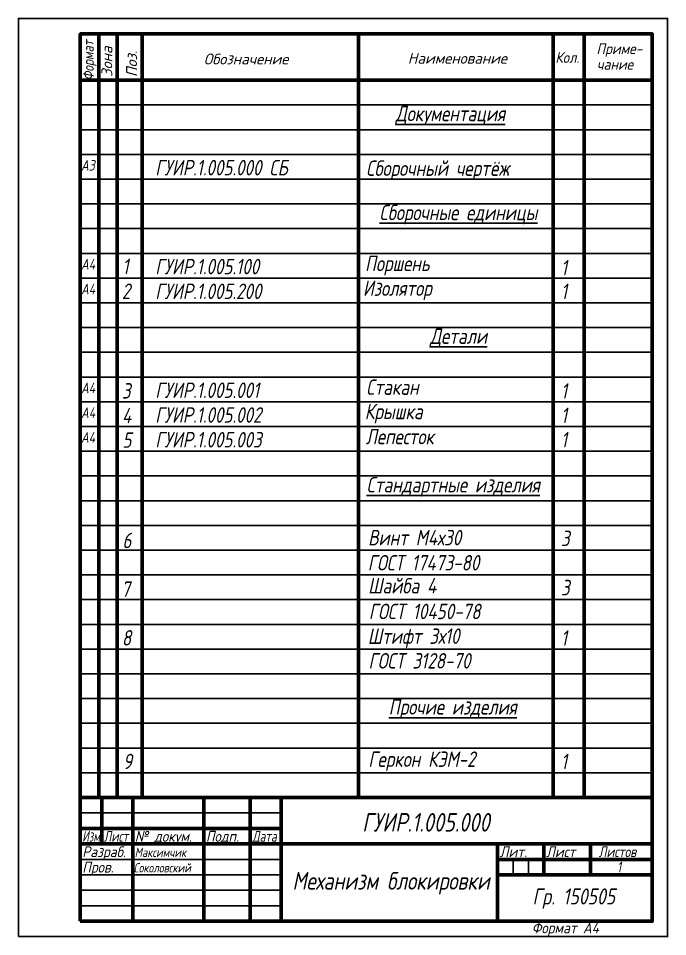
# Model space of a CAD drawing. Header units: millimetres. Extents: x 0 to 1120, y -2 to 441.
# Drawn here: x 910.3 to 1120.3, y -1.8 to 295.2 of the extents above; entities that cross this region are included whole.
import ezdxf

# ---------------------------------------------------------------- set-up
doc = ezdxf.new("R2010")
doc.units = ezdxf.units.MM
doc.header["$LTSCALE"] = 0.5
doc.layers.get('0').update_dxf_attribs({"linetype": 'CONTINUOUS', "lineweight": 60})
doc.layers.add('3-размеры', color=6, linetype='CONTINUOUS')
doc.layers.add('4-текст', color=7, linetype='CONTINUOUS', true_color=0x00ad00)
doc.styles.get("Standard").update_dxf_attribs({"font": 'ISOCPEUI.TTF', "width": 0.8})

msp = doc.modelspace()

# ---------------------------------------------------------------- linework, layer by layer
at = {"color": 7, "linetype": 'Continuous'}
for p, q in [((930.3, 290.17), (930.3, 275.17)), ((950.3, 290.17), (1020.3, 290.17)), ((1083.3, 290.17), (1093.3, 290.17)), ((930.3, 33.17), (995.3, 33.17)), ((930.3, 28.17), (995.3, 28.17)), ((1065.3, 28.17), (1065.3, 23.17)), ((930.3, 3.17), (1115.3, 3.17))]:
    msp.add_line(p, q, dxfattribs=at)
at = {"color": 7, "linetype": 'Continuous', "lineweight": 60}
for p, q in [((936.3, 290.17), (936.3, 43.17)), ((942.3, 43.17), (942.3, 290.17)), ((950.3, 290.17), (950.3, 43.17)), ((1020.3, 290.17), (1020.3, 43.17)), ((1083.3, 43.17), (1083.3, 290.17)), ((1093.3, 290.17), (1093.3, 43.17)), ((930.3, 275.17), (1115.3, 275.17)), ((1115.3, 43.17), (930.3, 43.17)), ((937.3, 43.17), (937.3, 28.17)), ((947.3, 3.17), (947.3, 43.17)), ((970.3, 43.17), (970.3, 3.17)), ((985.3, 3.17), (985.3, 43.17)), ((995.3, 43.17), (995.3, 3.17)), ((930.3, 33.17), (995.3, 33.17)), ((930.3, 28.17), (995.3, 28.17)), ((995.3, 28.17), (1115.3, 28.17)), ((1065.3, 3.17), (1065.3, 28.17)), ((1080.3, 28.17), (1080.3, 18.17)), ((1095.3, 18.17), (1095.3, 28.17)), ((1065.3, 23.17), (1115.3, 23.17)), ((1065.3, 18.17), (1115.3, 18.17)), ((1065.3, 3.17), (1115.3, 3.17))]:
    msp.add_line(p, q, dxfattribs=at)
at = {"color": 7, "linetype": 'Continuous', "lineweight": -3}
for p, q in [((930.3, 267.17), (1115.3, 267.17)), ((930.3, 259.17), (1115.3, 259.17)), ((930.3, 251.17), (1115.3, 251.17)), ((930.3, 243.17), (1115.3, 243.17)), ((930.3, 235.17), (1115.3, 235.17)), ((930.3, 227.17), (1115.3, 227.17)), ((930.3, 219.17), (1115.3, 219.17)), ((930.3, 211.17), (1115.3, 211.17)), ((930.3, 203.17), (1115.3, 203.17)), ((930.3, 195.17), (1115.3, 195.17)), ((930.3, 187.17), (1115.3, 187.17)), ((930.3, 179.17), (1115.3, 179.17)), ((930.3, 171.17), (1115.3, 171.17)), ((930.3, 163.17), (1115.3, 163.17)), ((930.3, 155.17), (1115.3, 155.17)), ((930.3, 147.17), (1115.3, 147.17)), ((930.3, 139.17), (1115.3, 139.17)), ((930.3, 131.17), (1115.3, 131.17)), ((930.3, 123.17), (1115.3, 123.17)), ((930.3, 115.17), (1115.3, 115.17)), ((930.3, 107.17), (1115.3, 107.17)), ((930.3, 99.17), (1115.3, 99.17)), ((930.3, 91.17), (1115.3, 91.17)), ((930.3, 83.17), (1115.3, 83.17)), ((930.3, 75.17), (1115.3, 75.17)), ((930.3, 67.17), (1115.3, 67.17)), ((930.3, 59.17), (1115.3, 59.17)), ((930.3, 51.17), (1115.3, 51.17)), ((930.3, 38.17), (995.3, 38.17)), ((930.3, 23.17), (995.3, 23.17)), ((1070.3, 18.17), (1070.3, 23.17)), ((1075.3, 23.17), (1075.3, 18.17)), ((930.3, 18.17), (995.3, 18.17)), ((930.3, 13.17), (995.3, 13.17)), ((930.3, 8.17), (995.3, 8.17))]:
    msp.add_line(p, q, dxfattribs=at)
at = {"color": 7, "linetype": 'Continuous', "lineweight": 60}
msp.add_lwpolyline([(930.3, 3.17), (1115.3, 3.17), (1115.3, 290.17), (930.3, 290.17)], close=True, dxfattribs=at)
at = {"layer": '3-размеры'}
msp.add_lwpolyline([(910.3, -1.83), (1120.3, -1.83), (1120.3, 295.17), (910.3, 295.17)], close=True, dxfattribs=at)

# ---------------------------------------------------------------- texts
at = {"color": 7, "linetype": 'Continuous', "width": 0.8}
msp.add_text('Формат', height=3.5, rotation=90, dxfattribs=at).set_placement((934.68, 275.17))
at = {"color": 7, "linetype": 'Continuous'}
for s, p in [('Зона', (940.68, 276.22)), ('Поз.', (948.68, 276.22))]:
    msp.add_text(s, height=3.5, rotation=90, dxfattribs=at).set_placement(p)
for s, width, p in [('Приме-', 0.9, (1097.28, 283.61)), ('Кол.', 0.9, (1083.97, 280.77)), ('чание', 0.9, (1097.41, 278.55)), ('Изм.', 0.7, (930.97, 28.88)), ('Лист', 0.75, (937.97, 28.88)), ('№ докум.', 0.9, (947.97, 28.88)), ('Подп.', 0.9, (970.97, 28.88)), ('Дата', 0.75, (985.97, 28.88)), ('Разраб.', 0.9, (930.97, 23.88)), ('Лит.', 0.9, (1065.97, 23.88)), ('Лист', 0.9, (1080.97, 23.88)), ('Листов', 0.8, (1097.97, 23.88)), ('Пров.', 0.9, (930.97, 18.88)), ('Формат А4', 0.9, (1076.37, -0.75))]:
    msp.add_text(s, height=3.5, dxfattribs=dict(at, width=width)).set_placement(p)
for s, p in [('Обозначение', (970.27, 280.27)), ('Наименование', (1036.25, 280.51))]:
    msp.add_text(s, height=3.5, dxfattribs=at).set_placement(p)
at = {"layer": '4-текст', "lineweight": -3, "width": 0.8}
for s, height, p in [('А3', 3.456, (930.58, 245.92)), ('ГУИР.1.005.000 СБ', 5, (954.57, 244.39)), ('Сборочный чертёж', 5, (1022.78, 244.21)), ('А4', 3.456, (930.58, 213.92)), ('1', 5, (943.95, 212.46)), ('ГУИР.1.005.100', 5, (954.57, 212.39)), ('1', 5, (1085.79, 212.07)), ('А4', 3.456, (930.58, 205.92)), ('2', 5, (943.77, 204.41)), ('ГУИР.1.005.200', 5, (954.57, 204.39)), ('1', 5, (1085.79, 204.38)), ('А4', 3.456, (930.58, 173.92)), ('3', 5, (943.77, 172.2)), ('ГУИР.1.005.001', 5, (954.57, 172.39)), ('1', 5, (1085.79, 172.17)), ('А4', 3.456, (930.58, 165.92)), ('ГУИР.1.005.002', 5, (954.57, 164.39)), ('1', 5, (1085.79, 164.3)), ('4', 5, (943.84, 164.21)), ('А4', 3.456, (930.58, 157.92)), ('5', 5, (943.95, 156.27)), ('ГУИР.1.005.003', 5, (954.57, 156.39)), ('1', 5, (1085.79, 156.43)), ('6', 5, (943.95, 123.8)), ('3', 5, (1085.79, 124.48)), ('7', 5, (943.58, 108.06)), ('3', 5, (1085.79, 108.56)), ('8', 5, (943.77, 92.32)), ('1', 5, (1085.79, 92.27)), ('9', 5, (944.13, 52.34)), ('1', 5, (1085.79, 52.34)), ('Максимчик', 3, (947.94, 23.92)), ('Соколовский', 3, (947.6, 18.94)), ('1', 3.45, (1103.91, 18.97)), ('Механизм блокировки', 5.7143, (998.96, 13.37)), ('Гр. 150505', 5.193, (1076.6, 8.58))]:
    msp.add_text(s, height=height, dxfattribs=at).set_placement(p)
at = {"layer": '4-текст', "lineweight": -3, "attachment_point": 1}
for s, insert, char_height, width in [('{\\LДокументация}', (1032.31, 266.9), 5, 64.8633), ('{\\LСборочные единицы}', (1027.09, 234.9), 5, 64.8633), ('Поршень', (1022.42, 218.41), 5, 64.8633), ('Изолятор', (1021.74, 210.41), 5, 64.8633), ('{\\LДетали}', (1043.42, 194.9), 5, 64.8633), ('Стакан', (1022.8, 178.41), 5, 64.8633), ('Крышка', (1022.35, 170.53), 5, 64.8633), ('Лепесток', (1022.63, 162.41), 5, 64.8633), ('{\\LСтандартные изделия}', (1022.91, 146.84), 5, 64.8633), ('Винт М4х30', (1023.43, 129.73), 5, 54.0527), ('ГОСТ 17473-80', (1023.32, 121.6), 5, 54.0527), ('Шайба 4', (1023.43, 114.17), 5, 54.0527), ('ГОСТ 10450-78', (1023.66, 105.85), 5, 54.0527), ('Штифт 3х10', (1023.32, 97.86), 5, 54.0527), ('ГОСТ 3128-70', (1023.54, 89.88), 5, 54.0527), ('{\\LПрочие изделия}', (1030.08, 74.98), 5, 54.0527), ('Геркон КЭМ-2', (1023.49, 58.07), 5, 54.0527), ('ГУИР.1.005.000', (1021.51, 38.14), 6, 64.8633)]:
    msp.add_mtext(s, dxfattribs=dict(at, insert=insert, char_height=char_height, width=width))

doc.saveas('drawing.dxf')
